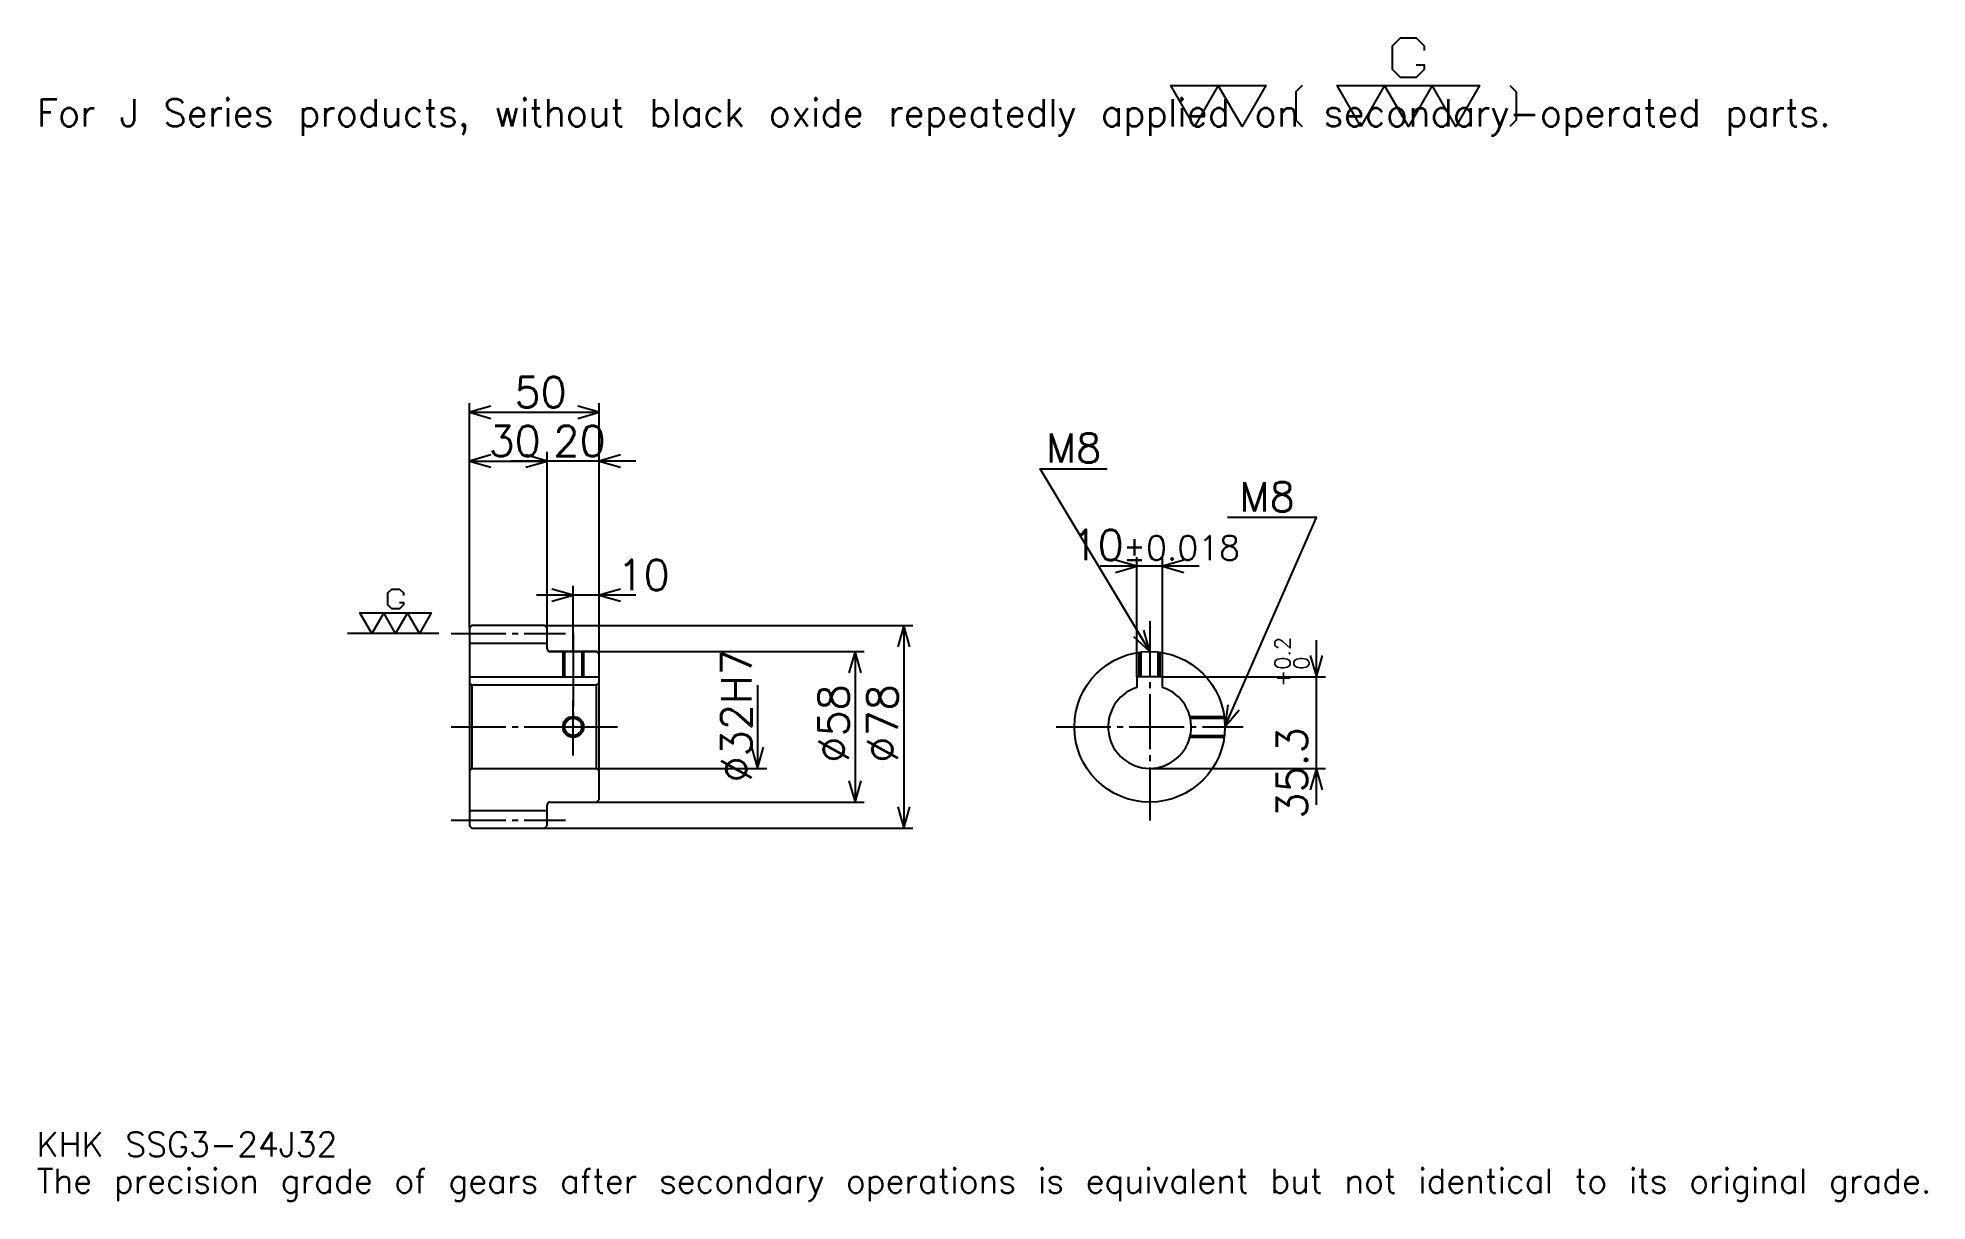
# Model space of a CAD drawing. Extents: x 24 to 752, y 9 to 457.
import ezdxf

# ---------------------------------------------------------------- set-up
doc = ezdxf.new("R2010")
doc.units = 0
doc.linetypes.add('DASHDOT', pattern=[28.173913, 21.130435, -2.347826, 2.347826, -2.347826])
doc.layers.get('0').update_dxf_attribs({"linetype": 'CONTINUOUS'})
doc.layers.add('DASHDOT', color=6, linetype='DASHDOT')
doc.styles.add('KANJI', font='TXT', dxfattribs={"bigfont": 'BIGFONT'})

msp = doc.modelspace()

# ---------------------------------------------------------------- linework, layer by layer
at = {"color": 5}
for p, q in [((190.17392, 230.347824), (190.17392, 316.043457)), ((240.17392, 230.347824), (240.17392, 316.043457)), ((190.17392, 312.521729), (240.17392, 312.521729)), ((190.17392, 293.739136), (220.17392, 293.739136)), ((254.26088, 293.739136), (206.08696, 293.739136)), ((220.17392, 230.347824), (220.17392, 297.260864)), ((447.304352, 210.647827), (447.304352, 256.739136)), ((457.304352, 210.647827), (457.304352, 256.739136)), ((471.391296, 253.217392), (433.217407, 253.217392)), ((254.26088, 242.086945), (216.08696, 242.086945)), ((230.17392, 230.347824), (230.17392, 245.608688)), ((190.17392, 229.347824), (190.17392, 230.347824)), ((219.17392, 230.347824), (240.17392, 230.347824)), ((220.17392, 229.347824), (220.17392, 230.347824)), ((230.17392, 220.347824), (230.17392, 230.347824)), ((230.17392, 220.347824), (230.17392, 230.347824)), ((240.17392, 230.347824), (361.086975, 230.347824)), ((240.17392, 219.347824), (240.17392, 230.347824)), ((357.565216, 230.347824), (357.565216, 152.347824)), ((221.17392, 220.347824), (240.17392, 220.347824)), ((240.17392, 220.347824), (342.304382, 220.347824)), ((338.782623, 220.347824), (338.782623, 162.347824)), ((516.521729, 161.260864), (516.521729, 224.734772)), ((301.217407, 207.347824), (301.217407, 175.347824)), ((457.304352, 210.647827), (520.043457, 210.647827)), ((240.17392, 175.347824), (304.739136, 175.347824)), ((452.304352, 175.347824), (520.043457, 175.347824)), ((221.17392, 162.347824), (240.17392, 162.347824)), ((240.17392, 162.347824), (342.304382, 162.347824)), ((219.17392, 152.347824), (240.17392, 152.347824)), ((240.17392, 152.347824), (361.086975, 152.347824))]:
    msp.add_line(p, q, dxfattribs=at)
at = {"color": 7}
msp.add_line((178.434784, 227.347824), (143.217407, 227.347824), dxfattribs=at)
at = {"color": 4}
for p, q in [((190.17392, 223.597824), (220.17392, 223.597824)), ((190.17392, 210.647827), (240.17392, 210.647827)), ((191.17392, 207.347824), (191.17392, 175.347824)), ((239.17392, 207.347824), (240.17392, 208.347824)), ((239.17392, 175.347824), (240.17392, 174.347824)), ((190.17392, 159.097824), (220.17392, 159.097824))]:
    msp.add_line(p, q, dxfattribs=at)
at = {"color": 7}
for points in [[(555.026062, 446.415649), (558.078247, 446.415649), (558.078247, 444.584351), (555.026062, 441.532196), (548.921753, 441.532196), (545.869568, 444.584351), (545.869568, 453.740875), (548.921753, 456.79306), (555.026062, 456.79306), (558.078247, 453.740875), (558.078247, 451.909576)], [(469.565216, 422.608704), (460.408691, 438.480011), (497.03479, 438.480011), (487.878265, 422.608704), (478.721741, 438.480011), (469.565216, 422.608704)], [(511.074768, 438.480011), (508.633057, 436.038269), (508.633057, 425.050446), (511.074768, 422.608704)], [(533.660889, 422.608704), (524.504333, 438.480011), (579.443481, 438.480011), (570.286987, 422.608704), (561.130432, 438.480011), (551.973877, 422.608704), (542.817383, 438.480011), (533.660889, 422.608704)], [(591.041748, 438.480011), (593.483459, 436.038269), (593.483459, 425.050446), (591.041748, 422.608704)], [(163.291321, 239.251312), (164.817398, 239.251312), (164.817398, 238.335648), (163.291321, 236.80957), (160.239136, 236.80957), (158.713043, 238.335648), (158.713043, 242.91391), (160.239136, 244.440002), (163.291321, 244.440002), (164.817398, 242.91391), (164.817398, 241.99826)], [(152.608704, 227.347824), (148.030441, 235.283478), (175.500015, 235.283478), (170.921753, 227.347824), (166.343491, 235.283478), (161.765228, 227.347824), (157.186966, 235.283478), (152.608704, 227.347824)]]:
    msp.add_lwpolyline(points, dxfattribs=at)
at = {"color": 5}
for points in [[(198.391312, 314.869568), (190.17392, 312.521729), (198.391312, 310.17392)], [(231.956528, 310.17392), (240.17392, 312.521729), (231.956528, 314.869568)], [(198.391312, 296.086945), (190.17392, 293.739136), (198.391312, 291.391296)], [(211.956528, 291.391296), (220.17392, 293.739136), (211.956528, 296.086945)], [(211.956528, 291.391296), (220.17392, 293.739136), (211.956528, 296.086945)], [(248.391312, 296.086945), (240.17392, 293.739136), (248.391312, 291.391296)], [(452.304352, 220.347824), (410.043488, 290.782593), (435.869568, 290.782593)], [(481.304352, 191.347824), (516.521729, 272), (482.2435, 272)], [(439.086975, 250.869568), (447.304352, 253.217392), (439.086975, 255.565216)], [(465.521729, 255.565216), (457.304352, 253.217392), (465.521729, 250.869568)], [(221.956528, 239.739136), (230.17392, 242.086945), (221.956528, 244.434784)], [(248.391312, 244.434784), (240.17392, 242.086945), (248.391312, 239.739136)], [(359.913025, 222.130432), (357.565216, 230.347824), (355.217407, 222.130432)], [(446.063293, 226.186234), (452.304352, 220.347824), (450.089783, 228.602127)], [(341.130432, 212.130432), (338.782623, 220.347824), (336.434814, 212.130432)], [(514.173889, 218.865219), (516.521729, 210.647827), (518.869568, 218.865219)], [(482.441071, 199.8181), (481.304352, 191.347824), (486.744354, 197.939041)], [(298.869568, 183.565216), (301.217407, 175.347824), (303.565216, 183.565216)], [(518.869568, 167.130432), (516.521729, 175.347824), (514.173889, 167.130432)], [(336.434814, 170.565216), (338.782623, 162.347824), (341.130432, 170.565216)], [(355.217407, 160.565216), (357.565216, 152.347824), (359.913025, 160.565216)]]:
    msp.add_lwpolyline(points, dxfattribs=at)
at = {"color": 4}
for points in [[(220.17392, 221.347824), (220.17392, 229.347824), (219.17392, 230.347824), (191.17392, 230.347824), (190.17392, 229.347824), (190.17392, 174.347824)], [(221.17392, 162.347824), (239.17392, 162.347824), (240.17392, 163.347824), (240.17392, 219.347824), (239.17392, 220.347824), (221.17392, 220.347824)], [(226.17392, 220.347824), (226.17392, 210.647827)], [(226.848923, 220.347824), (226.848923, 210.647827)], [(233.498917, 220.347824), (233.498917, 210.647827)], [(234.17392, 220.347824), (234.17392, 210.647827)], [(448.304352, 210.647827), (448.304352, 220.070633)], [(448.97934, 210.647827), (448.97934, 220.156586)], [(455.629364, 210.647827), (455.629364, 220.156586)], [(456.304352, 210.647827), (456.304352, 220.070633)], [(190.17392, 174.347824), (191.17392, 175.347824), (239.17392, 175.347824), (239.17392, 207.347824), (191.17392, 207.347824), (190.17392, 208.347824)], [(457.304352, 206.546509), (457.304352, 210.647827), (447.304352, 210.647827), (447.304352, 206.546509)], [(467.796295, 195.347824), (481.027161, 195.347824)], [(467.955048, 194.672821), (481.113098, 194.672821)], [(467.796295, 187.347824), (481.027161, 187.347824)], [(467.955048, 188.022827), (481.113098, 188.022827)], [(190.17392, 174.347824), (190.17392, 153.347824), (191.17392, 152.347824), (219.17392, 152.347824), (220.17392, 153.347824), (220.17392, 161.347824)]]:
    msp.add_lwpolyline(points, dxfattribs=at)
for centre, radius in [((452.304352, 191.347824), 29), ((230.17392, 191.347824), 3.325)]:
    msp.add_circle(centre, radius, dxfattribs=at)
at = {"color": 7}
msp.add_circle((230.17392, 191.347824), 4, dxfattribs=at)
at = {"color": 4}
for centre, radius, start, end in [((221.17392, 221.347824), 1, 180, 270), ((452.304352, 191.347824), 16, 108.209957329, 71.790042671), ((221.17392, 161.347824), 1, 90, 180)]:
    msp.add_arc(centre, radius, start, end, dxfattribs=at)
at = {"layer": 'DASHDOT', "color": 7}
for p, q in [((183.130447, 227.347824), (227.217407, 227.347824)), ((452.304352, 232.08696), (452.304352, 155.304352)), ((230.17392, 220.347824), (230.17392, 191.347824)), ((183.130447, 191.347824), (247.217407, 191.347824)), ((416.260864, 191.347824), (488.347839, 191.347824)), ((183.130447, 155.347824), (227.217407, 155.347824))]:
    msp.add_line(p, q, dxfattribs=at)
for points in [[(230.17392, 227.391296), (230.17392, 203.60434)], [(230.17392, 180.304352), (230.17392, 202.391296)], [(219.130447, 191.347824), (241.217407, 191.347824)]]:
    msp.add_lwpolyline(points, dxfattribs=at)

# ---------------------------------------------------------------- texts
at = {"color": 7, "style": 'KANJI'}
for s, height, p in [('For J Series products, without black oxide repeatedly applied on secondary-operated parts.', 10.565217, (23.47826, 422.608704)), ('50', 11.73913, (207.543488, 314.399994)), ('30', 11.73913, (197.543488, 295.617371)), ('20', 11.73913, (222.543488, 295.617371)), ('M8', 11.269566, (412.391296, 293.130432)), ('M8', 11.269566, (486.939148, 274.347839)), ('10', 11.73913, (422.202881, 255.565216)), ('%%p0.018', 9.391304, (442.040588, 255.565216)), ('10', 11.73913, (247.217407, 243.96521)), ('KHK SSG3-24J32', 9.391304, (23.47826, 25.826086)), ('The precision grade of gears after secondary operations is equivalent but not identical to its original grade.', 9.391304, (23.47826, 11.73913))]:
    msp.add_text(s, height=height, dxfattribs=at).set_placement(p)
for s, height, p in [('%%c32H7', 11.73913, (298.869568, 169.92392)), ('0.2', 5.869565, (506.426086, 213.380875)), ('+', 5.869565, (506.426086, 206.806961)), ('0', 5.869565, (513.704346, 213.380875)), ('%%c58', 11.73913, (336.434814, 177.554352)), ('%%c78', 11.73913, (355.217407, 177.554352)), ('35.3', 11.73913, (513, 155.995361))]:
    msp.add_text(s, height=height, rotation=90, dxfattribs=at).set_placement(p)

doc.saveas('drawing.dxf')
